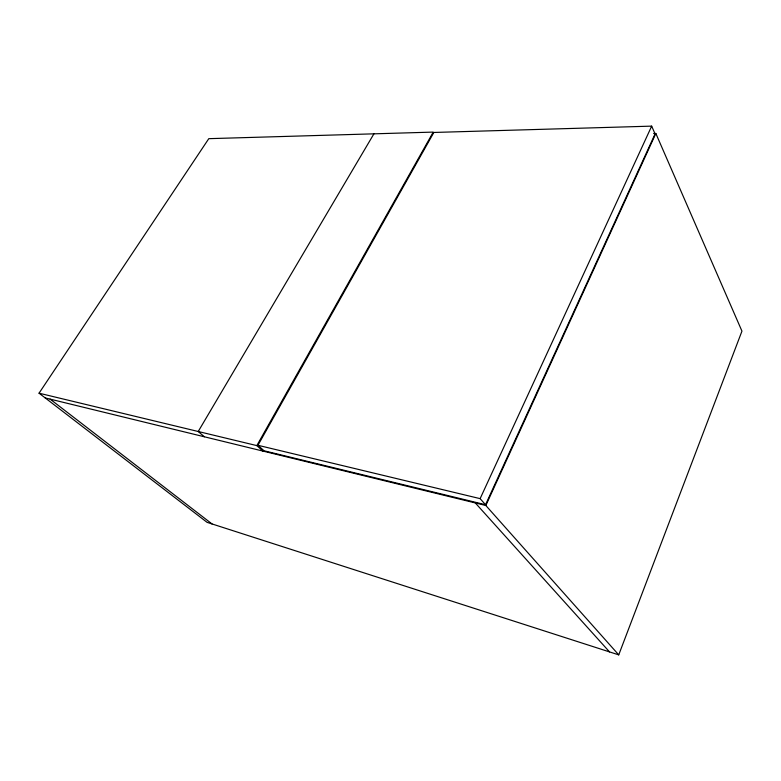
<?xml version="1.0" encoding="UTF-8"?>
<svg xmlns="http://www.w3.org/2000/svg" width="781" height="781" viewBox="0 0 781 781"><rect width="100%" height="100%" fill="white"/><g stroke="black" fill="none" stroke-linecap="round" stroke-linejoin="round"><path stroke-width="1.17" d="M39.05 393.194L256.832 445.6L433.23 132.096L208.791 138.667L39.05 393.194L207.102 522.362L618.737 654.868L741.95 331.134L655.845 133.463L653.599 133.512M485.538 504.731L655.074 133.922L651.676 126.131L433.845 132.458L257.945 445.287L264.017 450.764L485.538 504.731L480.13 498.639L257.945 445.287M618.737 654.868L485.841 505.502L655.845 133.463M480.13 498.639L651.676 126.131M373.923 133.834L198.218 431.502L204.368 436.774M45.191 397.92L485.841 505.502M50.111 399.12L212.022 523.944M256.832 445.6L262.904 451.067M475.297 502.925L609.522 651.901"/></g></svg>
